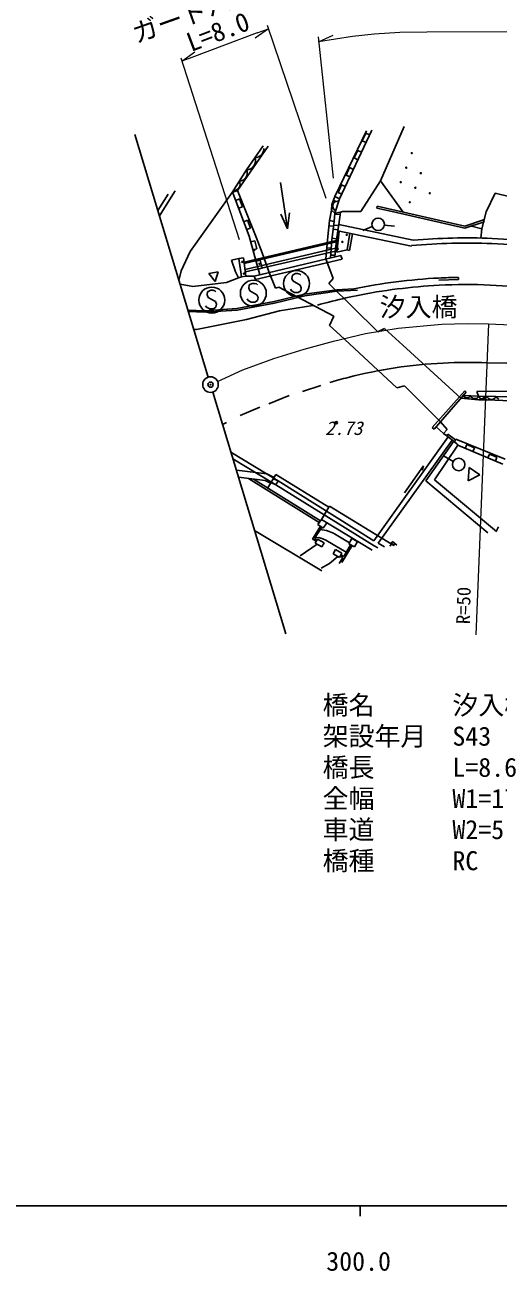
# Model space of a CAD drawing. Units: millimetres, scale not verified. Extents: x 40000 to 680000, y 20000 to 380000.
# Drawn here: x 335699 to 381280, y 198715 to 318795 of the extents above; entities that cross this region are included whole.
import ezdxf
from ezdxf.enums import TextEntityAlignment as Align

# ---------------------------------------------------------------- set-up
doc = ezdxf.new("R2010")
doc.units = ezdxf.units.MM
doc.header["$LTSCALE"] = 1000
doc.header["$PDMODE"] = 32
doc.header["$PDSIZE"] = 500
doc.linetypes.add('CHAIN', pattern=[18.5, 12, -1.5, 3.5, -1.5])
for name, color, linetype, lineweight in [('M-BGD', 7, 'Continuous', 25), ('M-BGD-EXST', 7, 'Continuous', 25), ('M-BMK', 2, 'CHAIN', 13), ('M-BMK-OTRS', 5, 'Continuous', 25), ('M-BMK-SRVR', 3, 'Continuous', 25), ('M-STR-HTXT', 7, 'Continuous', 13), ('M-STR-STR1', 1, 'Continuous', 25), ('M-STR-STRC', 7, 'Continuous', 25), ('M-TTL-BAND', 7, 'Continuous', 25)]:
    doc.layers.add(name, color=color, linetype=linetype, lineweight=lineweight)
doc.layers.add('M-OTRS', color=6, linetype='Continuous')
doc.styles.add('ＭＳ ゴシック', font='')
doc.styles.get('ＭＳ ゴシック').set_extended_font_data('MS Gothic')

msp = doc.modelspace()

# ---------------------------------------------------------------- linework, layer by layer
at = {"layer": 'M-BGD'}
for p, q in [((366004, 302025), (369123, 308654)), ((369951, 303761), (372224, 309003)), ((365555, 302259), (368613, 308597)), ((368541, 308358), (368201, 307634)), ((368201, 307634), (368563, 307464)), ((368903, 308188), (368541, 308358)), ((357046, 304839), (358646, 307146)), ((357413, 304600), (359131, 307097)), ((367762, 306701), (367421, 305977)), ((368124, 306530), (367762, 306701)), ((366982, 305043), (366641, 304319)), ((367344, 304873), (366982, 305043)), ((367421, 305977), (367783, 305806)), ((355659, 302657), (357046, 304839)), ((356180, 302855), (357413, 304600)), ((366641, 304319), (367003, 304149)), ((350176, 302802), (348652, 300395)), ((355659, 302657), (351620, 296952)), ((356180, 302855), (355659, 302657)), ((355765, 302533), (355659, 302657)), ((357975, 298347), (356180, 302855)), ((360328, 303616), (360999, 299145)), ((366202, 303386), (365861, 302662)), ((365861, 302662), (366223, 302492)), ((366564, 303216), (366202, 303386)), ((369951, 303761), (368043, 300826)), ((372148, 300759), (369951, 303761)), ((349492, 302474), (348497, 300910)), ((355765, 302533), (357302, 298434)), ((356383, 302023), (356008, 301883)), ((356664, 301274), (356383, 302023)), ((365237, 300944), (365252, 301492)), ((365252, 301492), (365555, 302259)), ((365407, 301555), (365357, 301403)), ((365357, 301403), (365357, 301277)), ((365482, 301656), (365407, 301555)), ((365571, 301733), (365482, 301656)), ((365555, 302259), (366004, 302025)), ((366004, 302025), (365558, 300670)), ((365697, 301796), (365571, 301733)), ((365811, 301822), (365697, 301796)), ((365937, 301823), (365811, 301822)), ((381000, 302569), (380140, 300769)), ((382432, 302223), (381000, 302569)), ((356289, 301133), (356664, 301274)), ((360999, 299145), (360361, 300566)), ((361192, 300691), (360999, 299145)), ((365237, 300944), (365030, 299937)), ((365558, 300670), (365237, 300944)), ((365357, 301277), (365383, 301163)), ((365383, 301163), (365447, 301037)), ((365447, 301037), (365523, 300948)), ((365495, 299863), (365558, 300670)), ((365523, 300948), (365624, 300873)), ((365549, 300556), (366070, 300533)), ((366097, 300760), (365558, 300670)), ((366097, 300760), (365951, 299557)), ((366097, 300760), (366288, 300826)), ((368043, 300826), (366288, 300826)), ((369600, 301136), (369644, 301331)), ((371062, 300802), (369600, 301136)), ((369644, 301331), (378075, 299407)), ((378086, 299200), (371062, 300802)), ((380140, 300769), (379722, 299148)), ((357152, 299974), (356777, 299833)), ((357058, 299084), (357433, 299225)), ((357433, 299225), (357152, 299974)), ((364850, 298071), (365030, 299937)), ((364981, 299433), (365437, 299401)), ((365030, 299937), (365495, 299863)), ((365272, 298083), (365495, 299863)), ((365844, 299048), (365400, 299108)), ((365935, 299478), (365451, 299511)), ((365951, 299557), (365828, 298969)), ((373116, 298053), (365951, 299557)), ((369166, 299360), (368237, 298988)), ((370319, 299512), (371312, 299396)), ((378075, 299407), (379885, 300020)), ((379949, 299830), (378086, 299200)), ((379722, 299148), (378704, 299409)), ((379722, 299148), (379635, 298259)), ((379949, 299830), (379885, 300020)), ((365684, 297886), (356822, 295792)), ((356824, 295947), (365696, 298024)), ((357302, 298434), (357755, 296797)), ((357837, 297997), (357451, 297891)), ((358049, 297226), (357837, 297997)), ((358559, 296846), (357975, 298347)), ((364850, 298071), (364673, 296241)), ((365124, 296336), (365272, 298083)), ((365293, 298245), (365715, 298186)), ((365559, 296449), (365702, 298096)), ((365702, 298096), (365828, 298969)), ((365982, 298937), (365755, 296903)), ((365828, 298969), (372949, 297474)), ((366738, 297123), (367003, 298723)), ((366967, 297066), (367272, 298666)), ((380703, 298229), (396094, 297312)), ((351620, 296952), (350750, 295114)), ((365631, 297283), (356901, 295235)), ((365607, 297007), (356936, 294991)), ((357663, 297120), (358049, 297226)), ((358322, 294721), (357755, 296797)), ((358559, 296846), (359217, 294933)), ((364776, 297311), (365206, 297298)), ((365147, 296605), (365572, 296604)), ((365755, 296903), (366738, 297123)), ((366738, 297123), (366967, 297066)), ((380683, 297729), (396073, 296813)), ((355594, 296133), (356311, 296300)), ((355984, 294994), (355594, 296133)), ((356311, 296300), (356740, 296361)), ((356311, 296300), (356566, 294518)), ((356740, 296361), (356995, 294579)), ((358347, 296141), (357961, 296035)), ((358559, 295369), (358347, 296141)), ((350750, 295114), (350534, 294182)), ((353403, 294830), (354319, 295009)), ((354023, 294056), (353403, 294830)), ((354319, 295009), (354023, 294056)), ((355115, 293959), (356266, 294432)), ((356266, 294432), (355984, 294994)), ((356566, 294518), (356266, 294432)), ((356995, 294579), (356566, 294518)), ((356995, 294579), (357799, 294597)), ((358173, 295263), (358559, 295369)), ((350642, 293823), (351860, 293575)), ((351860, 293575), (355115, 293959)), ((380520, 293733), (395911, 292816)), ((357038, 290412), (360235, 291230)), ((360235, 291230), (363436, 291765)), ((351964, 289459), (352240, 289460)), ((352240, 289460), (357038, 290412)), ((380215, 286239), (395629, 285900)), ((364197, 284052), (362446, 283487)), ((379232, 283472), (382627, 283502)), ((379394, 283007), (379232, 283472)), ((361169, 283076), (359186, 282267)), ((377690, 282817), (379405, 282667)), ((379394, 283007), (377926, 283088)), ((377926, 283088), (377964, 283016)), ((377964, 283016), (378004, 282972)), ((378004, 282972), (378057, 282927)), ((378057, 282927), (378139, 282880)), ((378139, 282880), (378222, 282862)), ((378222, 282862), (378306, 282857)), ((378306, 282857), (378391, 282866)), ((378391, 282866), (378477, 282904)), ((378477, 282904), (378535, 282943)), ((378535, 282943), (378579, 282982)), ((378579, 282982), (378625, 283050)), ((378625, 283050), (378669, 282967)), ((378669, 282967), (378714, 282917)), ((378714, 282917), (378775, 282865)), ((378775, 282865), (378868, 282812)), ((378868, 282812), (378963, 282791)), ((378963, 282791), (379059, 282785)), ((379059, 282785), (379156, 282796)), ((379156, 282796), (379254, 282839)), ((379254, 282839), (379321, 282883)), ((379321, 282883), (379372, 282928)), ((379372, 282928), (379424, 283006)), ((382753, 282946), (379394, 283007)), ((379394, 283007), (379440, 282926)), ((379405, 282667), (380231, 282668)), ((379440, 282926), (379487, 282877)), ((379487, 282877), (379551, 282828)), ((379551, 282828), (379646, 282779)), ((379646, 282779), (379741, 282761)), ((379741, 282761), (379837, 282759)), ((379837, 282759), (379934, 282773)), ((379934, 282773), (380030, 282820)), ((380030, 282820), (380095, 282866)), ((380095, 282866), (380144, 282914)), ((380144, 282914), (380194, 282993)), ((380194, 282993), (380246, 282902)), ((380231, 282668), (385305, 282452)), ((380246, 282902), (380299, 282847)), ((380299, 282847), (380370, 282791)), ((380370, 282791), (380477, 282735)), ((380477, 282735), (380585, 282715)), ((380585, 282715), (380693, 282714)), ((380693, 282714), (380801, 282730)), ((380801, 282730), (380910, 282782)), ((380910, 282782), (380983, 282834)), ((380983, 282834), (381038, 282887)), ((381038, 282887), (381094, 282976)), ((381094, 282976), (381140, 282895)), ((381140, 282895), (381187, 282847)), ((381187, 282847), (381250, 282797)), ((381250, 282797), (381345, 282748)), ((356448, 281155), (358336, 281962)), ((354740, 280289), (355111, 280491)), ((375300, 280075), (376016, 279435)), ((376380, 279807), (375748, 280536)), ((376016, 279435), (376380, 279807)), ((376472, 279091), (369299, 269083)), ((369743, 268852), (376858, 278794)), ((377012, 278675), (374313, 274858)), ((376330, 279200), (376016, 279435)), ((376330, 279200), (376451, 279359)), ((377091, 278614), (376330, 279200)), ((376451, 279359), (377171, 278813)), ((377091, 278614), (377217, 278874)), ((377345, 278401), (377091, 278614)), ((381948, 276959), (377217, 278874)), ((355545, 277632), (360102, 274854)), ((377408, 278288), (375166, 274968)), ((377408, 278288), (377345, 278401)), ((381733, 276464), (377408, 278288)), ((378276, 278356), (378121, 277987)), ((379013, 278045), (378276, 278356)), ((378858, 277677), (379013, 278045)), ((380439, 277444), (380283, 277075)), ((381176, 277133), (380439, 277444)), ((355743, 276976), (359860, 274480)), ((374094, 276294), (372259, 273711)), ((374094, 276294), (373954, 275903)), ((376966, 276738), (376098, 277235)), ((381021, 276764), (381176, 277133)), ((358993, 275539), (356069, 275900)), ((358835, 274885), (356279, 275206)), ((357247, 275085), (364059, 270852)), ((357703, 275037), (364172, 271018)), ((359712, 275198), (358993, 275539)), ((359101, 274204), (359883, 275475)), ((359650, 275068), (360102, 274854)), ((359883, 275475), (364981, 272338)), ((378402, 274868), (378480, 276159)), ((379535, 275431), (378402, 274868)), ((378480, 276159), (379535, 275431)), ((359360, 274625), (358835, 274885)), ((359404, 274687), (359860, 274480)), ((359860, 274480), (360102, 274854)), ((369337, 268612), (359860, 274480)), ((360102, 274854), (369299, 269083)), ((380287, 269863), (374313, 274858)), ((375166, 274968), (381139, 269979)), ((364255, 271149), (364981, 272338)), ((364981, 272338), (365040, 272434)), ((365040, 272434), (371245, 268629)), ((363406, 269254), (364165, 270487)), ((363611, 269301), (364290, 270403)), ((363921, 270650), (364226, 271095)), ((364440, 270303), (363921, 270650)), ((364255, 271149), (364226, 271095)), ((369149, 268180), (364255, 271149)), ((364789, 270824), (364440, 270303)), ((381309, 270438), (381099, 269991)), ((364313, 266204), (357829, 270089)), ((363752, 269035), (363406, 269254)), ((363836, 269159), (363611, 269301)), ((363669, 268866), (363891, 269256)), ((363891, 269256), (364533, 268891)), ((364698, 269131), (366648, 267984)), ((365531, 269759), (366963, 268899)), ((367195, 269309), (366908, 268801)), ((367732, 269005), (367195, 269309)), ((367444, 268497), (367732, 269005)), ((370923, 268823), (371104, 269022)), ((371104, 269022), (371528, 268668)), ((362207, 267650), (363856, 268760)), ((364311, 268501), (363669, 268866)), ((364533, 268891), (364311, 268501)), ((365381, 267818), (365621, 268235)), ((365992, 267466), (365381, 267818)), ((365621, 268235), (366232, 267883)), ((366232, 267883), (365992, 267466)), ((367208, 268631), (366230, 266987)), ((367077, 268705), (366412, 267586)), ((366908, 268801), (367444, 268497)), ((369337, 268612), (369699, 268405)), ((369743, 268852), (370335, 268505)), ((370856, 268576), (371026, 268759)), ((371026, 268759), (371080, 268836)), ((371080, 268836), (371316, 268639)), ((365026, 266903), (364245, 266433)), ((365836, 267556), (365026, 266903)), ((366319, 267465), (365981, 266886)), ((366319, 267465), (366064, 267592)), ((366412, 267586), (366139, 267722))]:
    msp.add_line(p, q, dxfattribs=at)
for points in [[(364157, 270189), (364749, 270080), (365424, 269812), (365531, 269759)], [(363645, 269356), (364027, 269392), (364406, 269285), (364698, 269131)]]:
    msp.add_lwpolyline(points, dxfattribs=at)
for centre, radius in [((372965, 306445), 50), ((372434, 305043), 50), ((373837, 304512), 50), ((371903, 303640), 50), ((373306, 303109), 50), ((374709, 302578), 50), ((365557, 301800), 50), ((372775, 301706), 50), ((365336, 301128), 50), ((369723, 299583), 600), ((366276, 297890), 50), ((366705, 298565), 50), ((357799, 297110), 50), ((365848, 297214), 50), ((356645, 295958), 50), ((358296, 295786), 50), ((356805, 294838), 50), ((379925, 282905), 50), ((365700, 280470), 100), ((365700, 280470), 60), ((365700, 280470), 20), ((377487, 276441), 600)]:
    msp.add_circle(centre, radius, dxfattribs=at)
for centre, radius, start, end in [((357861, 306862), 855, 269.30762, 2.37402), ((357056, 305693), 855, 269.30762, 21.59717), ((356333, 304526), 778, 271.40772, 23.69775), ((355815, 303450), 614, 266.08203, 29.02246), ((378331, 240027), 58250, 87.6665, 95.13916), ((378331, 240027), 57750, 87.6665, 95.3418), ((378331, 240027), 53750, 92.92041, 101.51953), ((378331, 240027), 53750, 87.6665, 92.92041), ((378331, 240027), 53750, 104.37988, 105.58984), ((378331, 240027), 53750, 101.51953, 104.37988), ((378331, 240027), 46250, 92.92041, 104.37988), ((378331, 240027), 46250, 87.6665, 92.92041), ((378331, 240027), 46250, 104.37988, 106.67285)]:
    msp.add_arc(centre, radius, start, end, dxfattribs=at)
at = {"layer": 'M-BGD-EXST'}
for p, q in [((361469, 294676), (361419, 294376)), ((361419, 294376), (361519, 294126)), ((361769, 294826), (361469, 294676)), ((361969, 294826), (361769, 294826)), ((362169, 294776), (361969, 294826)), ((362269, 294676), (362169, 294776)), ((353302, 293083), (353252, 292783)), ((353602, 293233), (353302, 293083)), ((353802, 293233), (353602, 293233)), ((354002, 293183), (353802, 293233)), ((354102, 293083), (354002, 293183)), ((357304, 293737), (357254, 293437)), ((357254, 293437), (357354, 293187)), ((357604, 293887), (357304, 293737)), ((357354, 293187), (358054, 292787)), ((357804, 293887), (357604, 293887)), ((358004, 293837), (357804, 293887)), ((358104, 293737), (358004, 293837)), ((361369, 293176), (361269, 293326)), ((361669, 293026), (361369, 293176)), ((361519, 294126), (362219, 293726)), ((362019, 293026), (361669, 293026)), ((362269, 293176), (362019, 293026)), ((362219, 293726), (362319, 293476)), ((362319, 293476), (362269, 293176)), ((353252, 292783), (353352, 292533)), ((353352, 292533), (354052, 292133)), ((354052, 292133), (354152, 291883)), ((354152, 291883), (354102, 291583)), ((357204, 292237), (357104, 292387)), ((357504, 292087), (357204, 292237)), ((357854, 292087), (357504, 292087)), ((358104, 292237), (357854, 292087)), ((358054, 292787), (358154, 292537)), ((358154, 292537), (358104, 292237)), ((353202, 291583), (353102, 291733)), ((353502, 291433), (353202, 291583)), ((353852, 291433), (353502, 291433)), ((354102, 291583), (353852, 291433))]:
    msp.add_line(p, q, dxfattribs=at)
for centre in [(361869, 293876), (353702, 292283), (357704, 292937)]:
    msp.add_circle(centre, 1250, dxfattribs=at)
at = {"layer": 'M-BMK'}
for p, q in [((368507, 289053), (371648, 289578)), ((371648, 289578), (375859, 289965)), ((375859, 289965), (378302, 290027)), ((378302, 290027), (380367, 289986)), ((380367, 289986), (395520, 289368)), ((362589, 287557), (365420, 288331)), ((365420, 288331), (368507, 289053)), ((359684, 286664), (362589, 287557)), ((356678, 285552), (359684, 286664)), ((354258, 284446), (356678, 285552))]:
    msp.add_line(p, q, dxfattribs=at)
at = {"layer": 'M-BMK-OTRS'}
for p, q in [((353359, 284852), (346274, 308249)), ((353793, 283416), (360843, 260132))]:
    msp.add_line(p, q, dxfattribs=at)
at = {"layer": 'M-BMK-SRVR'}
for radius in [750, 30]:
    msp.add_circle((353576, 284134), radius, dxfattribs=at)
at = {"layer": 'M-OTRS'}
msp.add_point((353578, 284134), dxfattribs=at)
at = {"layer": 'M-STR-HTXT'}
for p, q in [((359148, 318429), (357882, 317521)), ((358062, 318033), (359148, 318429)), ((364706, 302057), (359052, 318750)), ((358062, 318033), (351789, 315663)), ((363968, 317160), (365382, 317812)), ((367254, 317686), (363968, 317160)), ((365438, 304026), (363974, 317663)), ((510316, 318211), (374422, 318111)), ((350801, 315317), (352078, 316209)), ((356375, 298077), (350747, 315595)), ((351789, 315663), (350801, 315317)), ((380367, 289986), (379146, 260011))]:
    msp.add_line(p, q, dxfattribs=at)
msp.add_lwpolyline([(374422, 318111), (371821, 318062), (369353, 317915), (367254, 317686)], dxfattribs=at)
at = {"layer": 'M-STR-STR1'}
for p, q in [((357799, 294597), (366119, 296572)), ((366254, 296211), (357897, 294260)), ((365383, 294376), (364673, 296241)), ((366119, 296572), (366254, 296211)), ((357897, 294260), (357799, 294597)), ((359217, 294933), (359851, 293414)), ((364980, 293882), (365383, 294376)), ((359851, 293414), (360145, 293517)), ((360145, 293517), (365447, 290741)), ((364980, 293882), (369707, 289221)), ((365447, 290741), (365031, 289845)), ((365031, 289845), (366057, 288892)), ((370325, 289546), (369707, 289221)), ((372097, 287927), (370325, 289546)), ((371516, 283825), (366057, 288892)), ((377690, 282817), (372097, 287927)), ((372250, 284013), (371516, 283825)), ((375724, 280562), (372250, 284013)), ((378068, 283530), (374930, 279992)), ((375109, 279857), (378205, 283408)), ((378068, 283530), (378205, 283408)), ((374930, 279992), (375109, 279857))]:
    msp.add_line(p, q, dxfattribs=at)
at = {"layer": 'M-STR-STRC'}
for p, q in [((375568, 294207), (377469, 294265)), ((377465, 294464), (377469, 294265)), ((365732, 293275), (362640, 292836)), ((365746, 293126), (362668, 292689)), ((367397, 293360), (365732, 293275)), ((367731, 293226), (365746, 293126)), ((359722, 292143), (356111, 291460)), ((359754, 291996), (356130, 291310)), ((362640, 292836), (359722, 292143)), ((362668, 292689), (359754, 291996)), ((352994, 291254), (351400, 291321)), ((352996, 291104), (351446, 291169)), ((356111, 291460), (352994, 291254)), ((356130, 291310), (352996, 291104))]:
    msp.add_line(p, q, dxfattribs=at)
for start, end in [(92.92041, 101.58008), (90.91309, 92.92041)]:
    msp.add_arc((378331, 240027), 54450, start, end, dxfattribs=at)
at = {"layer": 'M-TTL-BAND'}
for p, q in [((40000, 205000), (579000, 205000)), ((368000, 205000), (368000, 204000))]:
    msp.add_line(p, q, dxfattribs=at)

# ---------------------------------------------------------------- texts
at = {"layer": 'M-BGD', "style": 'ＭＳ ゴシック', "oblique": 15}
msp.add_text('2.73', height=1320, dxfattribs=at).set_placement((366412, 279939), align=Align.MIDDLE_CENTER)
at = {"layer": 'M-STR-HTXT', "style": 'ＭＳ ゴシック'}
for s, height, rotation, p in [('ガードパイプ', 1833, 19.5, (353200, 320388)), ('L=8.0', 1833, 20.8, (354289, 318142)), ('R=50', 1320, 88.5, (377944, 262852))]:
    msp.add_text(s, height=height, rotation=rotation, dxfattribs=at).set_placement(p, align=Align.MIDDLE_CENTER)
for s, p in [('橋名\u3000\u3000\u3000汐入橋', (364376, 251792)), ('架設年月\u3000S43', (364376, 248792)), ('橋長\u3000\u3000\u3000L=8.6', (364376, 245792)), ('全幅\u3000\u3000\u3000W1=17.4', (364376, 242792)), ('車道\u3000\u3000\u3000W2=5.5', (364376, 239792)), ('橋種\u3000\u3000\u3000RC', (364376, 236792))]:
    msp.add_text(s, height=1833, dxfattribs=at).set_placement(p, align=Align.BOTTOM_LEFT)
at = {"layer": 'M-STR-STR1', "style": 'ＭＳ ゴシック'}
msp.add_text('汐入橋', height=1833, dxfattribs=at).set_placement((369873, 290158), align=Align.BOTTOM_LEFT)
at = {"layer": 'M-TTL-BAND', "style": 'ＭＳ ゴシック'}
msp.add_text('300.0', height=1833, dxfattribs=at).set_placement((367844, 198195), align=Align.BOTTOM_CENTER)

doc.saveas('drawing.dxf')
